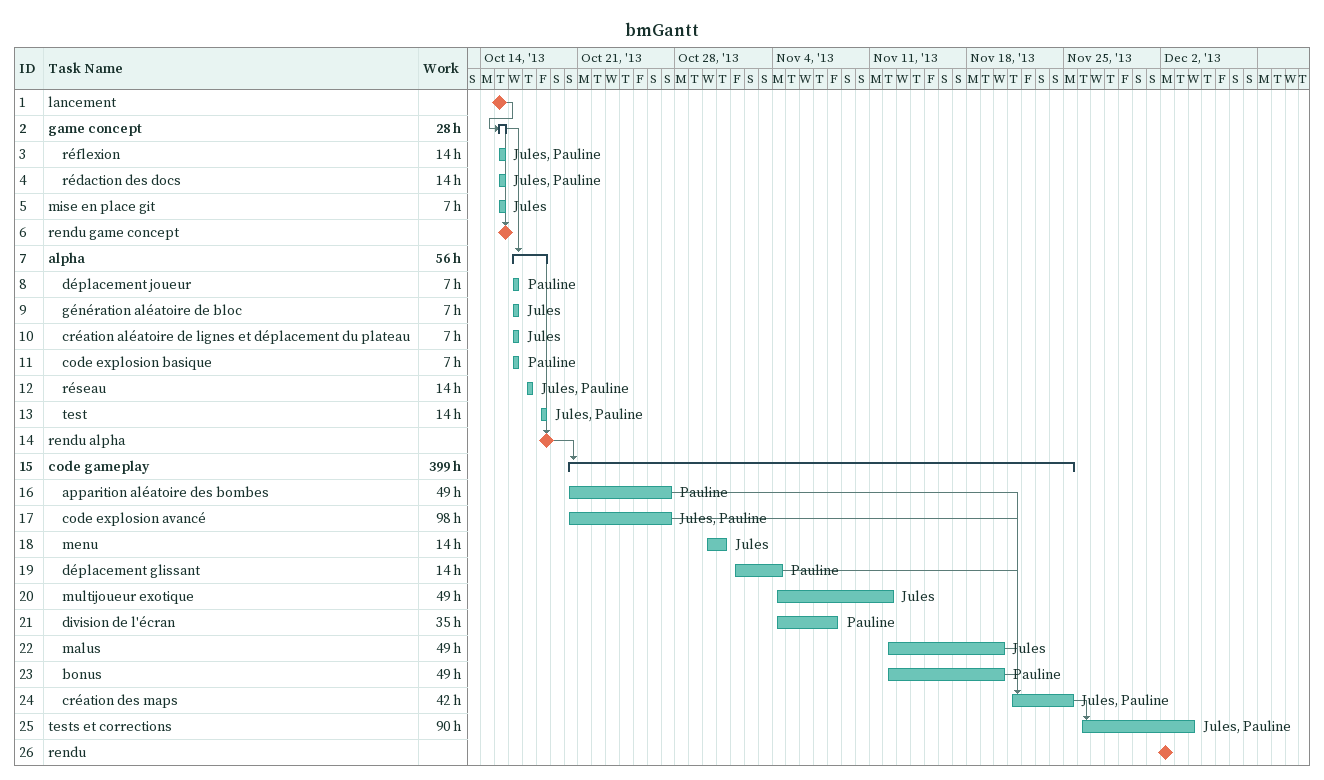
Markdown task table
bmGantt

| ID | Level | Task | Start | Finish | Predecessors | Resources | Work (h) |
|---|---|---|---|---|---|---|---|
| 1 | 1 | lancement (milestone) | 2013-10-15 | 2013-10-15 |  |  |  |
| 2 | 1 | **game concept** | 2013-10-15 | 2013-10-15 | 1 |  | 28 |
| 3 | 2 | réflexion | 2013-10-15 | 2013-10-15 |  | Jules, Pauline | 14 |
| 4 | 2 | rédaction des docs | 2013-10-15 | 2013-10-15 |  | Jules, Pauline | 14 |
| 5 | 1 | mise en place git | 2013-10-15 | 2013-10-15 |  | Jules | 7 |
| 6 | 1 | rendu game concept (milestone) | 2013-10-15 | 2013-10-15 | 2 |  |  |
| 7 | 1 | **alpha** | 2013-10-16 | 2013-10-18 | 2 |  | 56 |
| 8 | 2 | déplacement joueur | 2013-10-16 | 2013-10-16 |  | Pauline | 7 |
| 9 | 2 | génération aléatoire de bloc | 2013-10-16 | 2013-10-16 |  | Jules | 7 |
| 10 | 2 | création aléatoire de lignes et déplacement du plateau | 2013-10-16 | 2013-10-16 |  | Jules | 7 |
| 11 | 2 | code explosion basique | 2013-10-16 | 2013-10-16 |  | Pauline | 7 |
| 12 | 2 | réseau | 2013-10-17 | 2013-10-17 |  | Jules, Pauline | 14 |
| 13 | 2 | test | 2013-10-18 | 2013-10-18 |  | Jules, Pauline | 14 |
| 14 | 1 | rendu alpha (milestone) | 2013-10-18 | 2013-10-18 | 7 |  |  |
| 15 | 1 | **code gameplay** | 2013-10-20 | 2013-11-25 | 14 |  | 399 |
| 16 | 2 | apparition aléatoire des bombes | 2013-10-20 | 2013-10-27 |  | Pauline | 49 |
| 17 | 2 | code explosion avancé | 2013-10-20 | 2013-10-27 |  | Jules, Pauline | 98 |
| 18 | 2 | menu | 2013-10-30 | 2013-10-31 |  | Jules | 14 |
| 19 | 2 | déplacement glissant | 2013-11-01 | 2013-11-04 |  | Pauline | 14 |
| 20 | 2 | multijoueur exotique | 2013-11-04 | 2013-11-12 |  | Jules | 49 |
| 21 | 2 | division de l'écran | 2013-11-04 | 2013-11-08 |  | Pauline | 35 |
| 22 | 2 | malus | 2013-11-12 | 2013-11-20 |  | Jules | 49 |
| 23 | 2 | bonus | 2013-11-12 | 2013-11-20 |  | Pauline | 49 |
| 24 | 2 | création des maps | 2013-11-21 | 2013-11-25 | 16, 17, 19, 22, 23 | Jules, Pauline | 42 |
| 25 | 1 | tests et corrections | 2013-11-26 | 2013-12-04 | 24 | Jules, Pauline | 90 |
| 26 | 1 | rendu (milestone) | 2013-12-02 | 2013-12-02 |  |  |  |
